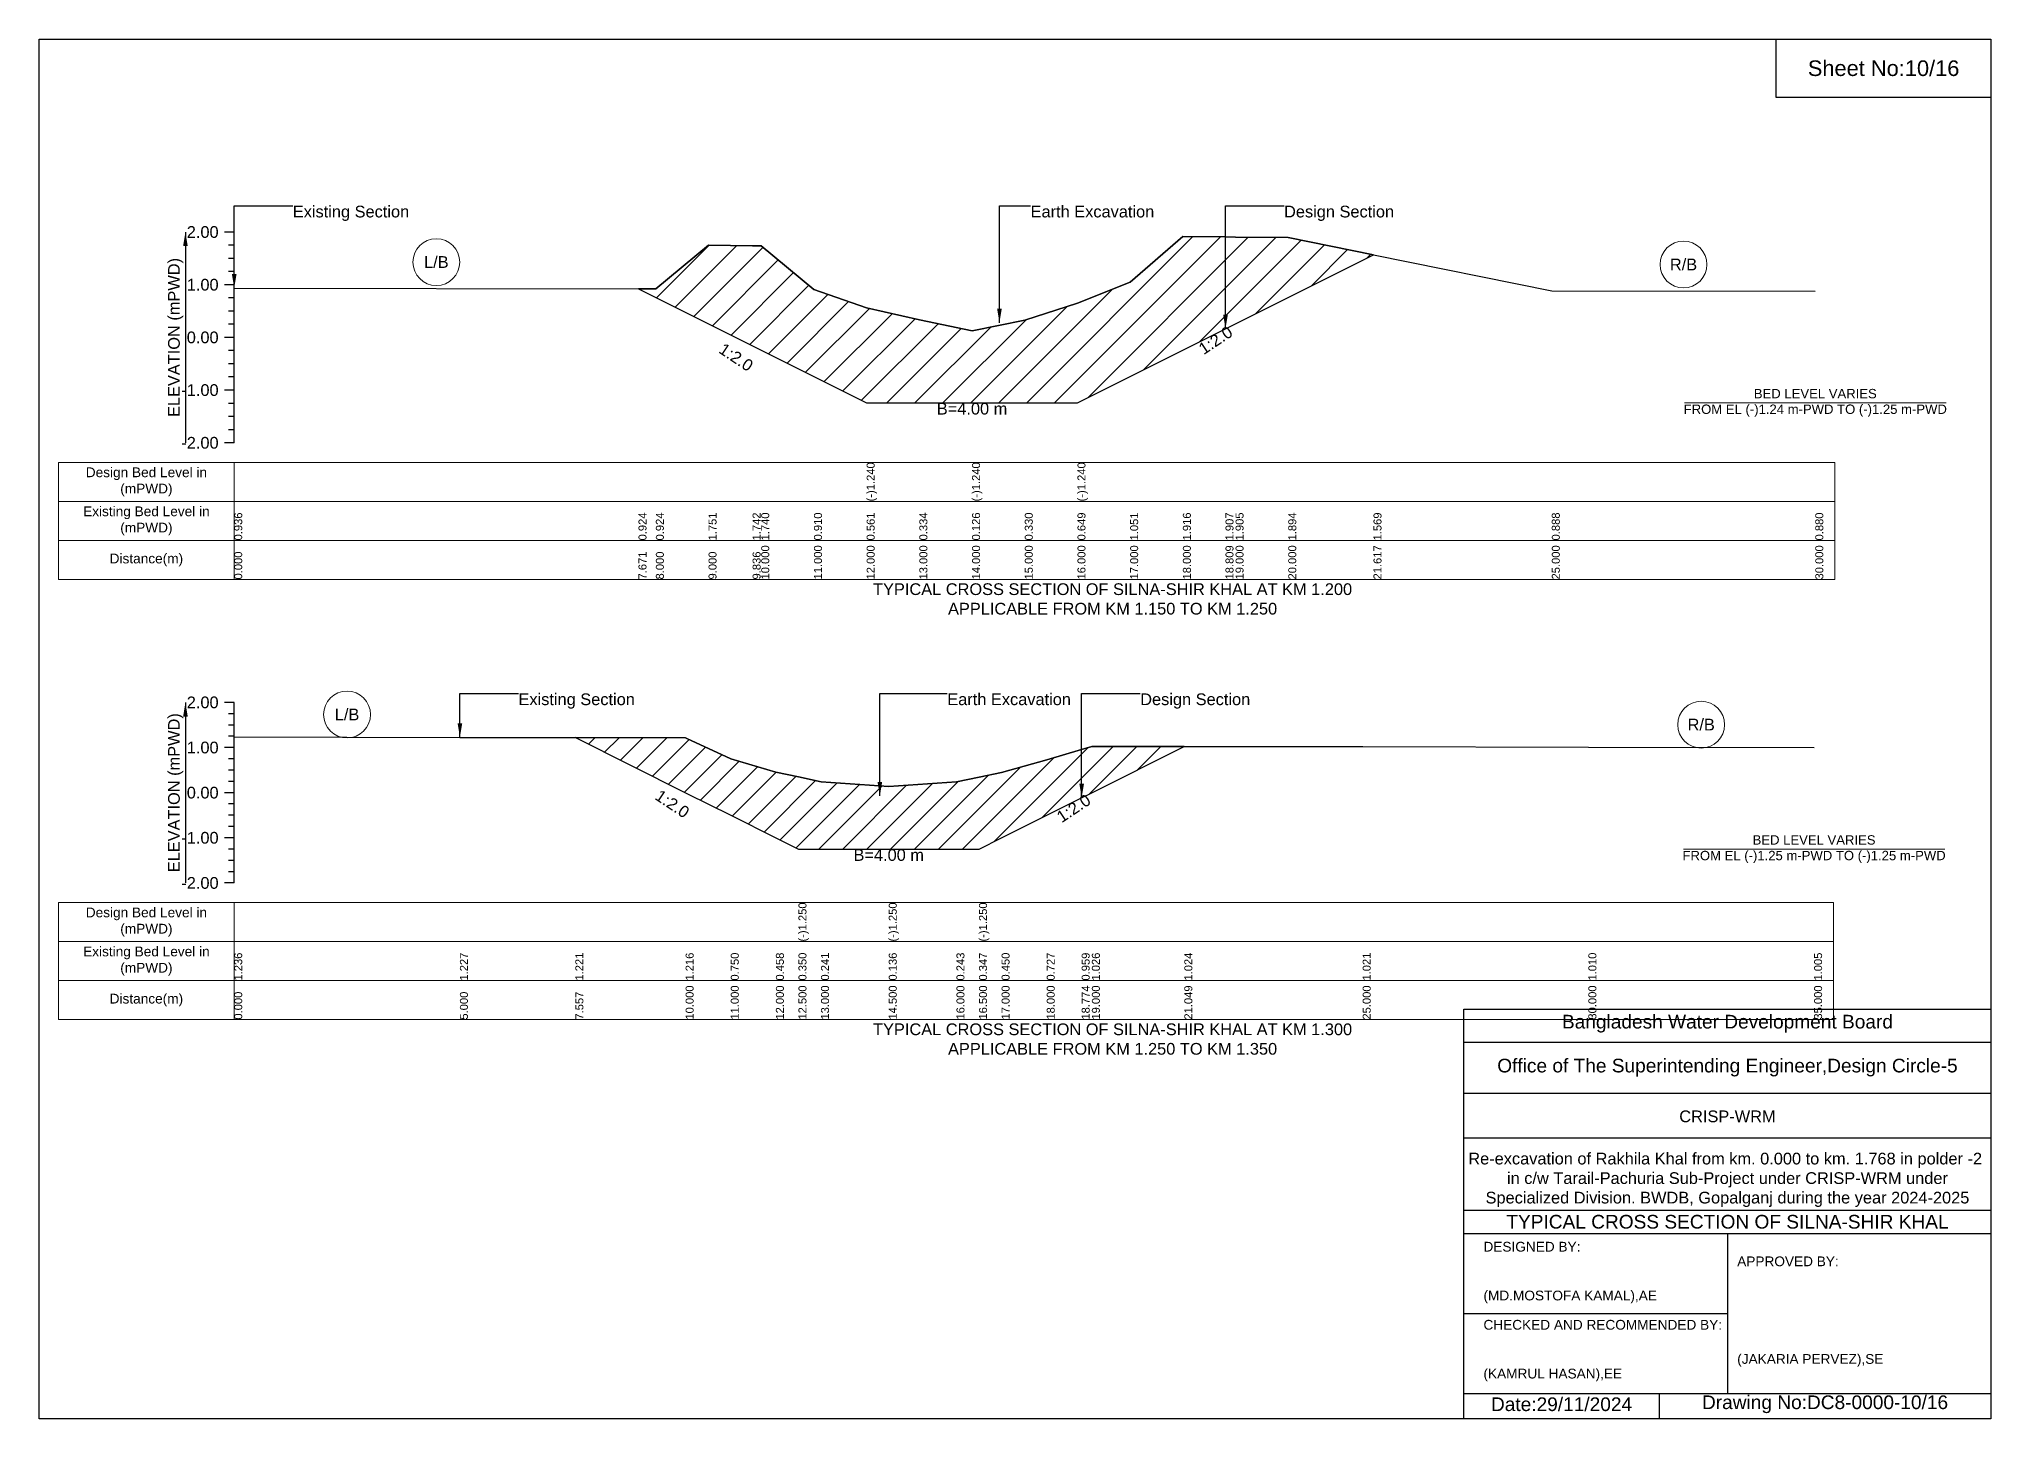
# Model space of a CAD drawing. Header units: inches. Extents: x 91000 to 258000, y -5656 to 0.
# Drawn here: x 190000 to 198000, y -5656 to 0 of the extents above; entities that cross this region are included whole.
import ezdxf

# ---------------------------------------------------------------- set-up
doc = ezdxf.new("R2010")
doc.units = ezdxf.units.IN
doc.header["$LTSCALE"] = 7
doc.header["$MEASUREMENT"] = 0
for name, color, linetype, lineweight in [('Cross section Data Border', 7, 'Continuous', 9), ('Cross Section Labels', 7, 'Continuous', 9), ('Existing_Bed_Level for Xsection', 7, 'Continuous', 25)]:
    doc.layers.add(name, color=color, linetype=linetype, lineweight=lineweight)
doc.styles.get("Standard").update_dxf_attribs({"font": 'arial.ttf'})
doc.dimstyles.get("Standard").update_dxf_attribs({"dimtxt": 0.18, "dimasz": 0.18, "dimexe": 0.18, "dimexo": 0.0625, "dimgap": 0.09, "dimtad": 0, "dimtih": 1, "dimtoh": 1, "dimdec": 4, "dimzin": 0, "dimdsep": 46, "dimtxsty": 'Standard', "dimcen": 0.09, "dimadec": 0, "dimazin": 0, "dimtfac": 1, "dimtdec": 4, "dimtofl": 0, "dimtmove": 0, "dimatfit": 3, "dimfxl": 1, "dimtolj": 1, "dimtzin": 0, "dimarcsym": 0})

msp = doc.modelspace()

# ---------------------------------------------------------------- hatches: boundary and pattern name
at = {"layer": 'Existing_Bed_Level for Xsection'}
h = msp.add_hatch(dxfattribs=at)
h.set_pattern_fill('ANSI31', color=256, scale=648, style=0)
h.paths.add_polyline_path([(192456.9, -1023.5), (192528, -1059.1), (192744, -1167.1), (192924.5, -1257.3), (192960, -1275.1), (193176, -1383.1), (193392, -1491.1), (193608, -1491.1), (193824, -1491.1), (194040, -1491.1), (194256, -1491.1), (194472, -1383.1), (194688, -1275.1), (194862.7, -1187.7), (194904, -1167.1), (195120, -1059.1), (195469.3, -884.4), (195120, -814.1), (194904, -811.7), (194862.7, -811.3), (194688, -809.4), (194472, -996.2), (194256, -1083), (194040, -1151.9), (193824, -1196), (193608, -1151.1), (193392, -1102), (193176, -1026.7), (192960, -847.4), (192924.5, -847), (192744, -845), (192528, -1023.6)])
h = msp.add_hatch(dxfattribs=at)
h.set_pattern_fill('ANSI31', color=256, scale=555, style=0)
h.paths.add_polyline_path([(192198.1, -2863.2), (192650, -3089.2), (192655.3, -3091.8), (192835, -3181.7), (193020, -3274.2), (193112.5, -3320.4), (193205, -3320.4), (193482.5, -3320.4), (193760, -3320.4), (193852.5, -3320.4), (193945, -3274.2), (194130, -3181.7), (194273.2, -3110), (194315, -3089.2), (194694, -2899.7), (194315, -2899.3), (194273.2, -2911.8), (194130, -2954.7), (193945, -3005.9), (193852.5, -3025.1), (193760, -3044.2), (193482.5, -3064), (193205, -3044.6), (193112.5, -3024.5), (193020, -3004.4), (192835, -2950.4), (192655.3, -2866.7), (192650, -2864.2)])

# ---------------------------------------------------------------- linework, layer by layer
for points in [[(190000, 0), (198000, 0), (198000, -5656), (190000, -5656)], [(197120, 0), (198000, 0), (198000, -240), (197120, -240)]]:
    msp.add_lwpolyline(points, close=True)
for points in [[(195840, -5656), (195840, -3976), (198000, -3976)], [(195840, -4112), (198000, -4112)], [(195840, -4320), (198000, -4320)], [(195840, -4504), (198000, -4504)], [(195840, -4800), (198000, -4800)], [(195840, -4896), (198000, -4896)], [(196920, -4896), (196920, -5552)], [(195840, -5224), (196920, -5224)], [(195840, -5552), (198000, -5552)], [(196640, -5552), (196640, -5656)]]:
    msp.add_lwpolyline(points)
at = {"layer": 'Cross section Data Border'}
for points in [[(190080, -1735.2), (197360, -1735.2), (197360, -2215.2), (190080, -2215.2)], [(190080, -3539.2), (197355, -3539.2), (197355, -4019.2), (190080, -4019.2)]]:
    msp.add_lwpolyline(points, close=True, dxfattribs=at)
for points in [[(190800, -1735.2), (190800, -2215.2)], [(190080, -1895.2), (197360, -1895.2)], [(190080, -2055.2), (197360, -2055.2)], [(190800, -3539.2), (190800, -4019.2)], [(190080, -3699.2), (197355, -3699.2)], [(190080, -3859.2), (197355, -3859.2)]]:
    msp.add_lwpolyline(points, dxfattribs=at)
at = {"layer": 'Cross Section Labels'}
for points in [[(196744.2, -1491.1), (197815.8, -1491.1)], [(196739.2, -3320.4), (197810.8, -3320.4)]]:
    msp.add_lwpolyline(points, dxfattribs=at)
for centre in [(191628.5, -914.3), (196740, -924.3), (191262.5, -2768.8), (196812.5, -2810.3)]:
    msp.add_circle(centre, 96, dxfattribs=at)
at = {"layer": 'Existing_Bed_Level for Xsection'}
for points in [[(190800, -791.2), (190760, -791.2)], [(190800, -1655.2), (190800, -1439.2), (190800, -1223.2), (190800, -1007.2), (190800, -791.2)], [(190800, -845.2), (190776, -845.2)], [(190800, -1021), (192456.9, -1023.5), (192528, -1023.6), (192744, -845), (192924.5, -847), (192960, -847.4), (193176, -1026.7), (193392, -1102), (193392, -1102), (193608, -1151.1), (193824, -1196), (193824, -1196), (194040, -1151.9), (194256, -1083), (194256, -1083), (194472, -996.2), (194688, -809.4), (194862.7, -811.3), (194904, -811.7), (195120, -814.1), (195469.3, -884.4), (196200, -1031.4), (197280, -1033.1)], [(190800, -899.2), (190776, -899.2)], [(190800, -953.2), (190776, -953.2)], [(190800, -1007.2), (190760, -1007.2)], [(190800, -1061.2), (190776, -1061.2)], [(190800, -1115.2), (190776, -1115.2)], [(190800, -1169.2), (190776, -1169.2)], [(190800, -1223.2), (190760, -1223.2)], [(190800, -1277.2), (190776, -1277.2)], [(190800, -1331.2), (190776, -1331.2)], [(190800, -1439.2), (190760, -1439.2)], [(190800, -1385.2), (190776, -1385.2)], [(190800, -1493.2), (190776, -1493.2)], [(190800, -1547.2), (190776, -1547.2)], [(190800, -1655.2), (190760, -1655.2)], [(190800, -1601.2), (190776, -1601.2)], [(190800, -2719.2), (190760, -2719.2)], [(190800, -3459.2), (190800, -3274.2), (190800, -3089.2), (190800, -2904.2), (190800, -2719.2)], [(190800, -2765.4), (190776, -2765.4)], [(190800, -2811.7), (190776, -2811.7)], [(190800, -2857.9), (190776, -2857.9)], [(190800, -2860.5), (191725, -2862.2), (192198.1, -2863.2), (192650, -2864.2), (192655.3, -2866.7), (192835, -2950.4), (193020, -3004.4), (193112.5, -3024.5), (193112.5, -3024.5), (193205, -3044.6), (193482.5, -3064), (193482.5, -3064), (193760, -3044.2), (193852.5, -3025.1), (193852.5, -3025.1), (193945, -3005.9), (194130, -2954.7), (194273.2, -2911.8), (194315, -2899.3), (194694, -2899.7), (195425, -2900.3), (196350, -2902.3), (197275, -2903.2)], [(190800, -2904.2), (190760, -2904.2)], [(190800, -2950.4), (190776, -2950.4)], [(190800, -2996.7), (190776, -2996.7)], [(190800, -3089.2), (190760, -3089.2)], [(190800, -3042.9), (190776, -3042.9)], [(190800, -3135.4), (190776, -3135.4)], [(190800, -3181.7), (190776, -3181.7)], [(190800, -3274.2), (190760, -3274.2)], [(190800, -3227.9), (190776, -3227.9)], [(190800, -3320.4), (190776, -3320.4)], [(190800, -3366.7), (190776, -3366.7)], [(190800, -3412.9), (190776, -3412.9)], [(190800, -3459.2), (190760, -3459.2)]]:
    msp.add_lwpolyline(points, dxfattribs=at)
for points in [[(192456.9, -1023.5), (192528, -1059.1), (192744, -1167.1), (192924.5, -1257.3), (192960, -1275.1), (193176, -1383.1), (193392, -1491.1), (193392, -1491.1), (193608, -1491.1), (193824, -1491.1), (193824, -1491.1), (194040, -1491.1), (194256, -1491.1), (194256, -1491.1), (194472, -1383.1), (194688, -1275.1), (194862.7, -1187.7), (194904, -1167.1), (195120, -1059.1), (195469.3, -884.4), (195120, -814.1), (194904, -811.7), (194862.7, -811.3), (194688, -809.4), (194472, -996.2), (194256, -1083), (194256, -1083), (194040, -1151.9), (193824, -1196), (193824, -1196), (193608, -1151.1), (193392, -1102), (193392, -1102), (193176, -1026.7), (192960, -847.4), (192924.5, -847), (192744, -845), (192528, -1023.6)], [(192198.1, -2863.2), (192198.1, -2863.2), (192650, -3089.2), (192655.3, -3091.8), (192835, -3181.7), (193020, -3274.2), (193112.5, -3320.4), (193112.5, -3320.4), (193205, -3320.4), (193482.5, -3320.4), (193482.5, -3320.4), (193760, -3320.4), (193852.5, -3320.4), (193852.5, -3320.4), (193945, -3274.2), (194130, -3181.7), (194273.2, -3110), (194315, -3089.2), (194694, -2899.7), (194694, -2899.7), (194694, -2899.7), (194315, -2899.3), (194273.2, -2911.8), (194130, -2954.7), (193945, -3005.9), (193852.5, -3025.1), (193852.5, -3025.1), (193760, -3044.2), (193482.5, -3064), (193482.5, -3064), (193205, -3044.6), (193112.5, -3024.5), (193112.5, -3024.5), (193020, -3004.4), (192835, -2950.4), (192655.3, -2866.7), (192650, -2864.2), (192198.1, -2863.2)]]:
    msp.add_lwpolyline(points, close=True, dxfattribs=at)

# ---------------------------------------------------------------- texts
at = {"attachment_point": 5}
for s, insert, char_height in [('Sheet No:10/16', (197560, -120), 64), ('Bangladesh Water Development Board', (196920, -4036), 56), ('Office of The Superintending Engineer,Design Circle-5', (196920, -4216), 56)]:
    msp.add_mtext(s, dxfattribs=dict(at, insert=insert, char_height=char_height))
for s, insert, char_height, width, attachment_point in [('CRISP-WRM', (196920, -4416), 48, 2240, 5), ('Re-excavation of Rakhila Khal from km. 0.000 to km. 1.768 in polder -2  in c/w Tarail-Pachuria Sub-Project under CRISP-WRM under Specialized Division. BWDB, Gopalganj during the year 2024-2025', (196920, -4676), 48, 2160, 5), ('TYPICAL CROSS SECTION OF SILNA-SHIR KHAL', (196920, -4848), 56, 2240, 5), ('DESIGNED BY:^J^J^J(MD.MOSTOFA KAMAL),AE', (195920, -5056), 40, 1120, 4), ('APPROVED BY:^J^J^J^J^J^J(JAKARIA PERVEZ),SE', (196960, -5216), 40, 1120, 4), ('CHECKED AND RECOMMENDED BY:^J^J^J(KAMRUL HASAN),EE', (195920, -5376), 40, 1120, 4), ('Date:29/11/2024', (196240, -5596), 56, 1120, 5), ('Drawing No:DC8-0000-10/16', (197320, -5596), 56, 1760, 5)]:
    msp.add_mtext(s, dxfattribs=dict(insert=insert, char_height=char_height, width=width, attachment_point=attachment_point))
at = {"layer": 'Cross section Data Border', "char_height": 40, "width": 640, "attachment_point": 5}
for s, insert in [('Design Bed Level in (mPWD)', (190440, -1815.2)), ('Existing Bed Level in (mPWD)', (190440, -1975.2)), ('Distance(m)', (190440, -2135.2)), ('Design Bed Level in (mPWD)', (190440, -3619.2)), ('Existing Bed Level in (mPWD)', (190440, -3779.2)), ('Distance(m)', (190440, -3939.2))]:
    msp.add_mtext(s, dxfattribs=dict(at, insert=insert))
at = {"layer": 'Cross Section Labels'}
for s, insert, char_height, attachment_point in [('Existing Section', (191040, -683.2), 48, 1), ('Earth Excavation', (194064, -683.2), 48, 1), ('Design Section', (195102.7, -683.2), 48, 1), ('L/B', (191628.5, -914.3), 48, 5), ('R/B', (196740, -924.3), 48, 5), ('BED LEVEL VARIES ^JFROM EL (-)1.24 m-PWD TO (-)1.25 m-PWD', (197280, -1491.1), 38.4, 5), ('B=4.00 m', (193824, -1491.1), 48, 2), ('TYPICAL CROSS SECTION OF SILNA-SHIR KHAL AT KM 1.200^JAPPLICABLE FROM KM 1.150 TO KM 1.250', (194400, -2295.2), 48, 5), ('Existing Section', (191965, -2682.2), 48, 1), ('Earth Excavation', (193722.5, -2682.2), 48, 1), ('Design Section', (194513.2, -2682.2), 48, 1), ('L/B', (191262.5, -2768.8), 48, 5), ('R/B', (196812.5, -2810.3), 48, 5), ('BED LEVEL VARIES ^JFROM EL (-)1.25 m-PWD TO (-)1.25 m-PWD', (197275, -3320.4), 38.4, 5), ('B=4.00 m', (193482.5, -3320.4), 48, 2), ('TYPICAL CROSS SECTION OF SILNA-SHIR KHAL AT KM 1.300^JAPPLICABLE FROM KM 1.250 TO KM 1.350', (194400, -4099.2), 48, 5)]:
    msp.add_mtext(s, dxfattribs=dict(at, insert=insert, char_height=char_height, attachment_point=attachment_point))
at = {"layer": 'Cross Section Labels', "char_height": 48, "attachment_point": 2}
for insert, rotation in [((194808.7, -1214.7), 33.69007), ((192870.5, -1284.3), 326.30993), ((192609, -3114.9), 326.30993), ((194227, -3133.2), 33.69007)]:
    msp.add_mtext('1:2.0', dxfattribs=dict(at, insert=insert, rotation=rotation))
at = {"layer": 'Existing_Bed_Level for Xsection', "char_height": 48, "attachment_point": 6}
for s, insert in [('2.00', (190736, -791.2)), ('1.00', (190736, -1007.2)), ('0.00', (190736, -1223.2)), ('-1.00', (190736, -1439.2)), ('-2.00', (190736, -1655.2)), ('2.00', (190736, -2719.2)), ('1.00', (190736, -2904.2)), ('0.00', (190736, -3089.2)), ('-1.00', (190736, -3274.2)), ('-2.00', (190736, -3459.2))]:
    msp.add_mtext(s, dxfattribs=dict(at, insert=insert))
at = {"layer": 'Existing_Bed_Level for Xsection', "rotation": 90}
for s, insert, char_height, attachment_point in [('ELEVATION (mPWD)', (190560, -1223.2), 48, 5), ('(-)1.240', (193392, -1895.2), 32.8, 1), ('(-)1.240', (193824, -1895.2), 32.8, 1), ('(-)1.240', (194256, -1895.2), 32.8, 1), ('0.936', (190800, -2055.2), 32.8, 1), ('0.924', (192456.9, -2055.2), 32.8, 1), ('0.924', (192528, -2055.2), 32.8, 1), ('1.751', (192744, -2055.2), 32.8, 1), ('1.742', (192924.5, -2055.2), 32.8, 1), ('1.740', (192960, -2055.2), 32.8, 1), ('0.910', (193176, -2055.2), 32.8, 1), ('0.561', (193392, -2055.2), 32.8, 1), ('0.334', (193608, -2055.2), 32.8, 1), ('0.126', (193824, -2055.2), 32.8, 1), ('0.330', (194040, -2055.2), 32.8, 1), ('0.649', (194256, -2055.2), 32.8, 1), ('1.051', (194472, -2055.2), 32.8, 1), ('1.916', (194688, -2055.2), 32.8, 1), ('1.907', (194862.7, -2055.2), 32.8, 1), ('1.905', (194904, -2055.2), 32.8, 1), ('1.894', (195120, -2055.2), 32.8, 1), ('1.569', (195469.3, -2055.2), 32.8, 1), ('0.888', (196200, -2055.2), 32.8, 1), ('0.880', (197280, -2055.2), 32.8, 1), ('10.000', (192960, -2215.2), 32.8, 1), ('11.000', (193176, -2215.2), 32.8, 1), ('12.000', (193392, -2215.2), 32.8, 1), ('13.000', (193608, -2215.2), 32.8, 1), ('14.000', (193824, -2215.2), 32.8, 1), ('15.000', (194040, -2215.2), 32.8, 1), ('16.000', (194256, -2215.2), 32.8, 1), ('17.000', (194472, -2215.2), 32.8, 1), ('18.000', (194688, -2215.2), 32.8, 1), ('18.809', (194862.7, -2215.2), 32.8, 1), ('19.000', (194904, -2215.2), 32.8, 1), ('20.000', (195120, -2215.2), 32.8, 1), ('21.617', (195469.3, -2215.2), 32.8, 1), ('25.000', (196200, -2215.2), 32.8, 1), ('30.000', (197280, -2215.2), 32.8, 1), ('0.000', (190800, -2215.2), 32.8, 1), ('7.671', (192456.9, -2215.2), 32.8, 1), ('8.000', (192528, -2215.2), 32.8, 1), ('9.000', (192744, -2215.2), 32.8, 1), ('9.836', (192924.5, -2215.2), 32.8, 1), ('ELEVATION (mPWD)', (190560, -3089.2), 48, 5), ('(-)1.250', (193112.5, -3699.2), 32.8, 1), ('(-)1.250', (193482.5, -3699.2), 32.8, 1), ('(-)1.250', (193852.5, -3699.2), 32.8, 1), ('1.236', (190800, -3859.2), 32.8, 1), ('1.227', (191725, -3859.2), 32.8, 1), ('1.221', (192198.1, -3859.2), 32.8, 1), ('1.216', (192650, -3859.2), 32.8, 1), ('0.750', (192835, -3859.2), 32.8, 1), ('0.458', (193020, -3859.2), 32.8, 1), ('0.350', (193112.5, -3859.2), 32.8, 1), ('0.241', (193205, -3859.2), 32.8, 1), ('0.136', (193482.5, -3859.2), 32.8, 1), ('0.243', (193760, -3859.2), 32.8, 1), ('0.347', (193852.5, -3859.2), 32.8, 1), ('0.450', (193945, -3859.2), 32.8, 1), ('0.727', (194130, -3859.2), 32.8, 1), ('0.959', (194273.2, -3859.2), 32.8, 1), ('1.026', (194315, -3859.2), 32.8, 1), ('1.024', (194694, -3859.2), 32.8, 1), ('1.021', (195425, -3859.2), 32.8, 1), ('1.010', (196350, -3859.2), 32.8, 1), ('1.005', (197275, -3859.2), 32.8, 1), ('0.000', (190800, -4019.2), 32.8, 1), ('5.000', (191725, -4019.2), 32.8, 1), ('7.557', (192198.1, -4019.2), 32.8, 1), ('10.000', (192650, -4019.2), 32.8, 1), ('11.000', (192835, -4019.2), 32.8, 1), ('12.000', (193020, -4019.2), 32.8, 1), ('12.500', (193112.5, -4019.2), 32.8, 1), ('13.000', (193205, -4019.2), 32.8, 1), ('14.500', (193482.5, -4019.2), 32.8, 1), ('16.000', (193760, -4019.2), 32.8, 1), ('16.500', (193852.5, -4019.2), 32.8, 1), ('17.000', (193945, -4019.2), 32.8, 1), ('18.000', (194130, -4019.2), 32.8, 1), ('18.774', (194273.2, -4019.2), 32.8, 1), ('19.000', (194315, -4019.2), 32.8, 1), ('21.049', (194694, -4019.2), 32.8, 1), ('25.000', (195425, -4019.2), 32.8, 1), ('30.000', (196350, -4019.2), 32.8, 1), ('35.000', (197275, -4019.2), 32.8, 1)]:
    msp.add_mtext(s, dxfattribs=dict(at, insert=insert, char_height=char_height, attachment_point=attachment_point))

# ---------------------------------------------------------------- leaders
at = {"layer": 'Cross Section Labels', "annotation_type": 0, "has_hookline": 1, "hookline_direction": 0}
for points, text_width in [([(190800, -1021), (190800, -683.2), (191039.9, -683.2)], 467.2), ([(193936.2, -1163), (193936.2, -683.2), (194063.9, -683.2)], 497), ([(194862.7, -1187.7), (194862.7, -683.2), (195102.6, -683.2)], 441.2), ([(191725, -2862.2), (191725, -2682.2), (191964.9, -2682.2)], 467.2), ([(193446.2, -3102.5), (193446.2, -2682.2), (193722.4, -2682.2)], 497), ([(194273.2, -3110), (194273.2, -2682.2), (194513.2, -2682.2)], 441.2)]:
    msp.add_leader(points, dimstyle='Standard', override={"dimasz": 57.6}, dxfattribs=dict(at, text_width=text_width))
at = {"layer": 'Existing_Bed_Level for Xsection'}
for points in [[(190600, -791.2), (190600, -1655.2)], [(190600, -2719.2), (190600, -3459.2)]]:
    msp.add_leader(points, dimstyle='Standard', override={"dimasz": 57.6}, dxfattribs=at)

doc.saveas('drawing.dxf')
